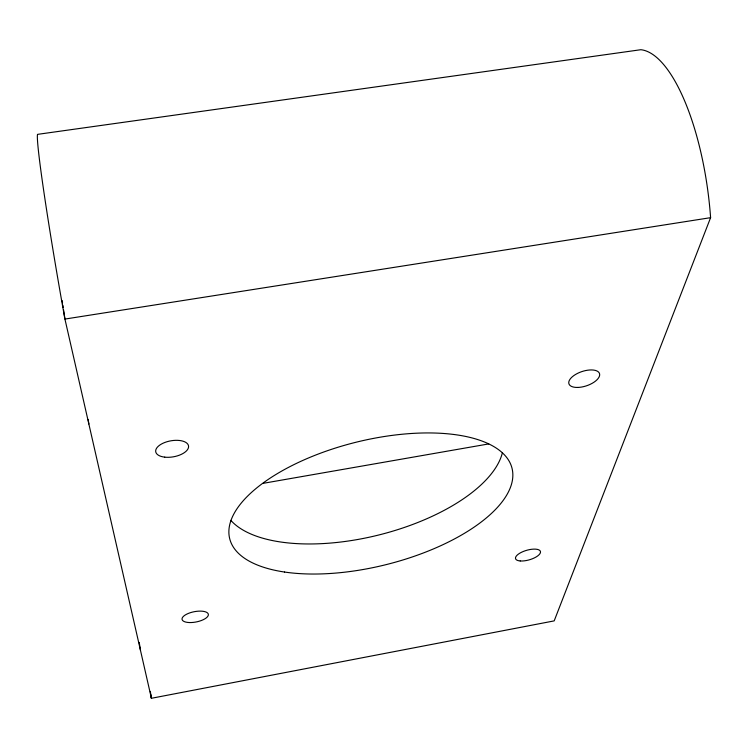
<?xml version="1.0" encoding="UTF-8"?>
<svg xmlns="http://www.w3.org/2000/svg" width="748" height="748" viewBox="0 0 748 748"><rect width="100%" height="100%" fill="white"/><g stroke="black" fill="none" stroke-linecap="round" stroke-linejoin="round"><path stroke-width="1.12" d="M710.6 217.668L554.184 620.887L151.405 698.286L64.926 319.069A160.764 5.217 80.1 0 1 37.522 134.369L640.83 49.714A152.368 53.155 82.8 0 1 710.6 217.668L64.926 319.069L63.561 309.831M263.174 483.33L488.743 443.919M150.32 691.414L151.405 698.286A111.592 2.534 80.4 0 0 151.002 695.07M139.231 642.429L140.484 650.377M88.171 419.45L88.862 424.013M62.187 300.593L62.533 302.903M62.869 305.212L63.215 307.522M502.357 452.886A143.831 64.973 -14 0 1 378.516 535.054A143.831 64.973 -14 0 1 230.861 520.384M284.567 572.042A145.495 63.019 -14 0 0 511.66 483.638A145.495 63.019 -14 0 0 316.357 454.775A145.495 63.019 -14 0 0 284.567 572.042M164.728 457.15A16.662 8.097 -10.2 0 0 188.561 446.089A16.662 8.097 -10.2 0 0 163.092 443.199A16.662 8.097 -10.2 0 0 164.728 457.15M577.568 387.445A16.129 7.48 -18.6 0 0 599.634 374.084A16.129 7.48 -18.6 0 0 575.436 374.533A16.129 7.48 -18.6 0 0 577.568 387.445M520.206 560.963A12.95 4.937 -16.1 0 0 540.374 552.809A12.95 4.937 -16.1 0 0 523.385 551.435A12.95 4.937 -16.1 0 0 520.206 560.963M189.132 622.542A13.399 5.227 -11 0 0 208.365 614.426A13.399 5.227 -11 0 0 188.075 613.538A13.399 5.227 -11 0 0 189.132 622.542"/></g></svg>
